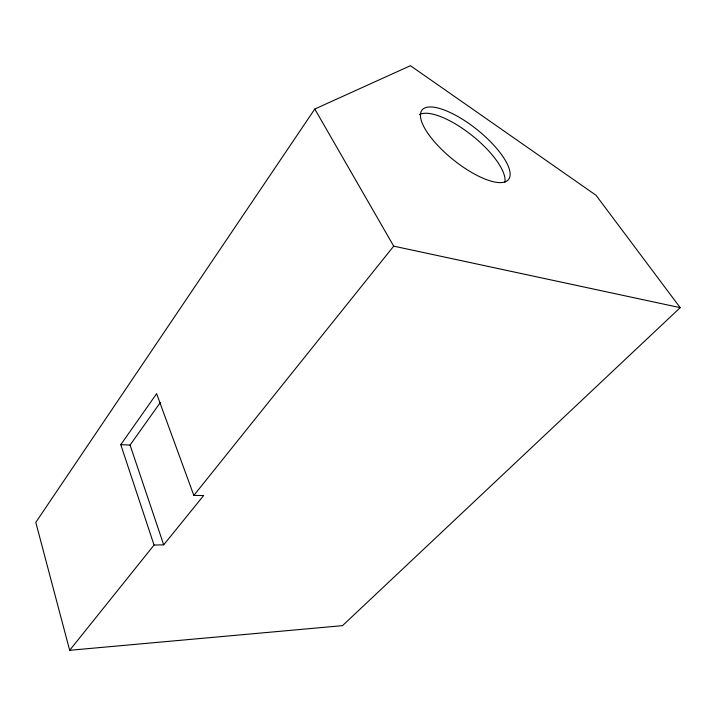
<?xml version="1.0" encoding="UTF-8"?>
<svg xmlns="http://www.w3.org/2000/svg" width="716" height="716" viewBox="0 0 716 716"><rect width="100%" height="100%" fill="white"/><g stroke="black" fill="none" stroke-linecap="round" stroke-linejoin="round"><path stroke-width="1.07" d="M314.789 109.029L35.8 522.367L69.667 650.298L342.517 625.65L680.2 307.665L596.016 195.262L410.447 65.702L314.789 109.029L393.71 246.143L680.2 307.665M154.047 545.055L120.78 444.663L156.625 393.693L193.83 495.436L203.657 495.535L163.696 544.831L154.047 545.055L69.667 650.298M163.696 544.831L130.061 445.066L160.294 402.58M193.83 495.436L393.71 246.143M120.78 444.663L130.061 445.066M419.433 114.641A55.23 19.457 38.8 0 1 471.54 135.073A55.23 19.457 38.8 0 1 504.905 182.177M428.624 134.393A55.463 19.198 38.8 0 0 506.033 181.479A55.463 19.198 38.8 0 0 461.211 118.48A55.463 19.198 38.8 0 0 428.624 134.393"/></g></svg>
